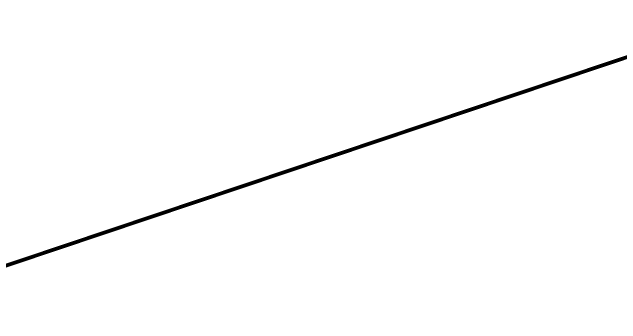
# Model space of a CAD drawing. Header units: metres. Extents: x 568332 to 569219, y 2065964 to 2066430.
# Drawn here: x 568477.77 to 568485.84, y 2066238.85 to 2066242.98 of the extents above; entities that cross this region are included whole.
import ezdxf

# ---------------------------------------------------------------- set-up
doc = ezdxf.new("R2010")
doc.units = ezdxf.units.M
doc.linetypes.add('HIDDEN', pattern=[0.375, 0.25, -0.125])
doc.layers.add('-RANH GIOI LO DAT', color=12, linetype='CONTINUOUS')
doc.layers.add('-WALL', color=4, linetype='CONTINUOUS', lineweight=35)

# ---------------------------------------------------------------- blocks, each defined once
blk = doc.blocks.new('M9-T3')
at = {"layer": '-RANH GIOI LO DAT', "linetype": 'HIDDEN', "ltscale": 10, "const_width": 50}
blk.add_lwpolyline([(193707.934840388, -286092.2598633544), (193707.9348408175, -298143.6222648504), (198702.3683189398, -303379.4913623228), (204707.9348412973, -303663.1126303222), (204707.9348404552, -286092.2598633544)], close=True, dxfattribs=at)

msp = doc.modelspace()

# ---------------------------------------------------------------- block references
at = {"layer": '-WALL', "color": 2, "true_color": 0xf1eb1f, "xscale": 0.001, "yscale": 0.001, "zscale": 0.001, "rotation": 288.551499728563}
msp.add_blockref('M9-T3', (568697.1939034592, 2066517.613685571), dxfattribs=at)

doc.saveas('drawing.dxf')
